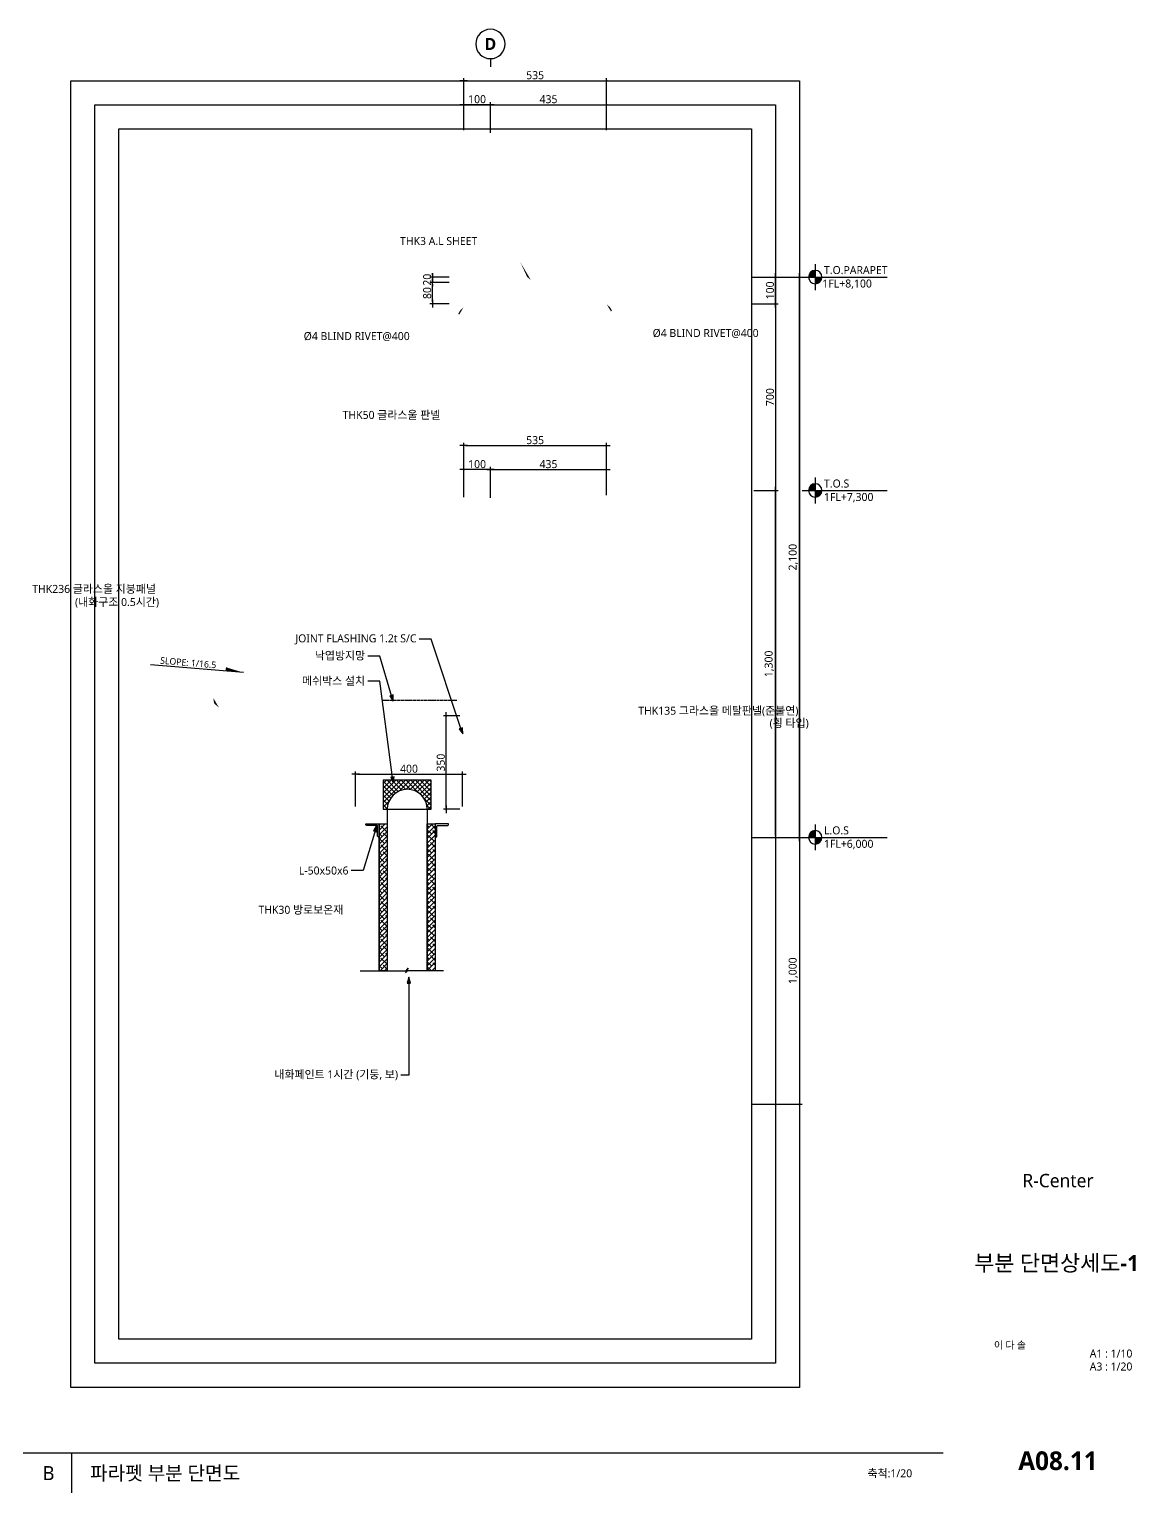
# Model space of a CAD drawing. Extents: x 465 to 33297, y 210 to 5730.
# Drawn here: x 3911 to 8056, y 210 to 5695 of the extents above; entities that cross this region are included whole.
import ezdxf
from ezdxf import colors
from ezdxf.entities.mleader import LeaderData, LeaderLine
from ezdxf.enums import TextEntityAlignment as Align
from ezdxf.math import Vec2, Vec3

# ---------------------------------------------------------------- set-up
doc = ezdxf.new("R2010")
doc.units = 0
doc.header["$LTSCALE"] = 20
doc.header["$MEASUREMENT"] = 0
doc.header["$PDMODE"] = 3
doc.header["$PDSIZE"] = -1
doc.linetypes.add('HID', pattern=[2.3, 1.5, -0.8])
doc.layers.get('0').update_dxf_attribs({"linetype": 'CONTINUOUS'})
doc.layers.get('Defpoints').update_dxf_attribs({"color": 137, "linetype": 'CONTINUOUS'})
for name, color, linetype in [('01DIM', 7, 'CONTINUOUS'), ('01FIN', 9, 'CONTINUOUS'), ('01TEX', 3, 'CONTINUOUS'), ('01단열재', 55, 'CONTINUOUS'), ('2', 2, 'CONTINUOUS'), ('3', 3, 'CONTINUOUS'), ('DIM', 7, 'CONTINUOUS'), ('DIM-INT', 7, 'CONTINUOUS'), ('SYM-BUB', 3, 'CONTINUOUS'), ('SYM-LEAD', 6, 'CONTINUOUS'), ('SYM-LEVEL', 7, 'CONTINUOUS'), ('TAG', 6, 'CONTINUOUS'), ('TEXT', 3, 'CONTINUOUS'), ('XR-SHEET$0$TITLE', 7, 'CONTINUOUS'), ('XR-SHEET$1$SHT', 5, 'CONTINUOUS'), ('XR-SHEET$1$TEXT', 3, 'CONTINUOUS')]:
    doc.layers.add(name, color=color, linetype=linetype)
doc.styles.add('GAUN', font='malgun.ttf')
doc.styles.add('XR-sec$0$스타일1', font='malgun.ttf')
doc.styles.add('XR-SHEET$0$굴림체(옥산)', font='GulimChe.ttf')
doc.styles.add('맑은고딕', font='malgun.ttf')
doc.styles.add('맑은고딕B', font='malgunbd.ttf')
doc.styles.add('스타일1', font='malgun.ttf')
doc.styles.add('스타일2', font='malgunbd.ttf')
doc.dimstyles.new('GAUN-10', dxfattribs={"dimscale": 10, "dimtxt": 3, "dimasz": 0.7, "dimexe": 1, "dimexo": 1, "dimgap": 0.5, "dimtad": 1, "dimdec": 0, "dimzin": 1, "dimdsep": 46, "dimlunit": 6, "dimtxsty": '맑은고딕', "dimblk": 'CJDOT', "dimcen": 0.09, "dimdle": 1, "dimclrd": 256, "dimclre": 256, "dimclrt": 3, "dimadec": 0, "dimazin": 0, "dimtfac": 1, "dimtdec": 0, "dimtix": 1, "dimtmove": 2, "dimatfit": 3, "dimldrblk": 'CJDOT', "dimfxl": 1, "dimtolj": 1, "dimtzin": 1, "dimarcsym": 0})
pattern_1 = [(45, (-33640, -7e-14), (-8.8388348, 8.8388348), []), (135, (-33640, -7e-14), (-26.5165043, 8.8388348), [31.25, -18.75])]

# ---------------------------------------------------------------- blocks, each defined once
blk = doc.blocks.new('CJDOT')
blk.add_line((-2, 0), (2, 0))
at = {"const_width": 0.5}
blk.add_lwpolyline([(-0.25, 0, 1), (0.25, 0, 1)], format="xyb", close=True, dxfattribs=at)
blk = doc.blocks.new('*D20')
at = {"layer": 'Defpoints', "color": 0, "transparency": 16777216}
for p in [(5538.9, 5412.2), (5538.9, 5307.4), (5638.9, 5297.1)]:
    blk.add_point(p, dxfattribs=at)
at = {"layer": 'DIM', "lineweight": -2, "transparency": 16777216}
for p, q in [((5538.9, 5317.4), (5538.9, 5422.2)), ((5631.9, 5412.2), (5545.9, 5412.2)), ((5638.9, 5307.1), (5638.9, 5422.2))]:
    blk.add_line(p, q, dxfattribs=at)
at = {"layer": 'DIM', "lineweight": -2, "transparency": 16777216, "xscale": 7, "yscale": 7, "zscale": 7, "rotation": 180}
blk.add_blockref('CJDOT', (5538.9, 5412.2), dxfattribs=at)
at = {"layer": 'DIM', "lineweight": -2, "transparency": 16777216, "xscale": 7, "yscale": 7, "zscale": 7}
blk.add_blockref('CJDOT', (5638.9, 5412.2), dxfattribs=at)
at = {"layer": 'DIM', "color": 3, "transparency": 16777216, "insert": (5588.9, 5432.8), "char_height": 30, "attachment_point": 5, "style": '맑은고딕'}
blk.add_mtext('\\A1;100', dxfattribs=at)
blk = doc.blocks.new('NEW_BUB')
at = {"layer": 'SYM-BUB', "color": 6}
blk.add_line((0, 3), (0, 0), dxfattribs=at)
blk.add_circle((0, 8.5), 5.5, dxfattribs=at)
at = {"layer": 'SYM-BUB', "color": 3, "style": '스타일2'}
blk.add_attdef('X', text='', height=4.5, dxfattribs=at).set_placement((0, 8.5), align=Align.MIDDLE)
blk = doc.blocks.new('*D21')
at = {"layer": 'Defpoints', "color": 0, "transparency": 16777216}
for p in [(6073.9, 5502.2), (5538.9, 5312.2), (6073.9, 5312.2)]:
    blk.add_point(p, dxfattribs=at)
at = {"layer": 'DIM', "lineweight": -2, "transparency": 16777216}
for p, q in [((5538.9, 5322.2), (5538.9, 5512.2)), ((5545.9, 5502.2), (6066.9, 5502.2)), ((6073.9, 5322.2), (6073.9, 5512.2))]:
    blk.add_line(p, q, dxfattribs=at)
at = {"layer": 'DIM', "lineweight": -2, "transparency": 16777216, "xscale": 7, "yscale": 7, "zscale": 7, "rotation": 180}
blk.add_blockref('CJDOT', (5538.9, 5502.2), dxfattribs=at)
at = {"layer": 'DIM', "lineweight": -2, "transparency": 16777216, "xscale": 7, "yscale": 7, "zscale": 7}
blk.add_blockref('CJDOT', (6073.9, 5502.2), dxfattribs=at)
at = {"layer": 'DIM', "color": 3, "transparency": 16777216, "insert": (5806.4, 5522.7), "char_height": 30, "attachment_point": 5, "style": '맑은고딕'}
blk.add_mtext('\\A1;535', dxfattribs=at)
blk = doc.blocks.new('*D22')
at = {"layer": 'Defpoints', "color": 0, "transparency": 16777216}
for p in [(6073.9, 5412.2), (5638.9, 5297.1), (6073.9, 5307.4)]:
    blk.add_point(p, dxfattribs=at)
at = {"layer": 'DIM', "lineweight": -2, "transparency": 16777216}
for p, q in [((5638.9, 5307.1), (5638.9, 5422.2)), ((5645.9, 5412.2), (6066.9, 5412.2)), ((6073.9, 5317.4), (6073.9, 5422.2))]:
    blk.add_line(p, q, dxfattribs=at)
at = {"layer": 'DIM', "lineweight": -2, "transparency": 16777216, "xscale": 7, "yscale": 7, "zscale": 7, "rotation": 180}
blk.add_blockref('CJDOT', (5638.9, 5412.2), dxfattribs=at)
at = {"layer": 'DIM', "lineweight": -2, "transparency": 16777216, "xscale": 7, "yscale": 7, "zscale": 7}
blk.add_blockref('CJDOT', (6073.9, 5412.2), dxfattribs=at)
at = {"layer": 'DIM', "color": 3, "transparency": 16777216, "insert": (5856.4, 5432.7), "char_height": 30, "attachment_point": 5, "style": '맑은고딕'}
blk.add_mtext('\\A1;435', dxfattribs=at)
blk = doc.blocks.new('XR-sec$0$LEVEL1')
at = {"layer": 'SYM-LEVEL'}
h = blk.add_hatch(color=6, dxfattribs=at)
edge = h.paths.add_edge_path()
edge.add_ellipse((4.87, 0), major_axis=(1.77, 1.77), ratio=1, start_angle=405, end_angle=495)
edge.add_line((2.37, 0), (4.87, 0))
edge.add_line((4.87, 0), (4.87, 2.5))
edge = h.paths.add_edge_path()
edge.add_ellipse((4.87, 0), major_axis=(1.77, 1.77), ratio=1, start_angle=225, end_angle=315)
edge.add_line((7.37, 0), (4.87, 0))
edge.add_line((4.87, 0), (4.87, -2.5))
at = {"layer": 'SYM-LEVEL', "color": 6}
for p, q in [((0, 0), (9.74, 0)), ((4.87, 4.87), (4.87, -4.87)), ((9.07, 0), (31.8, 0))]:
    blk.add_line(p, q, dxfattribs=at)
blk.add_ellipse((4.87, 0), major_axis=(1.77, 1.77), ratio=1, start_param=5.497787, end_param=11.780972, dxfattribs=at)
at = {"layer": 'SYM-LEVEL', "color": 3, "style": 'XR-sec$0$스타일1'}
for tag, p in [('1층-바닥마감', (8.16, 1.11)), ('EL-+100', (8.16, -3.93))]:
    blk.add_attdef(tag, p, '', height=3, dxfattribs=at)
blk = doc.blocks.new('*D23')
at = {"layer": 'Defpoints', "color": 0, "transparency": 16777216}
for p in [(6606.8, 4766.4, 0), (6706.8, 4766.4), (6606.8, 4666.4, 0)]:
    blk.add_point(p, dxfattribs=at)
at = {"layer": 'DIM', "lineweight": -2, "transparency": 16777216}
for p, q in [((6616.8, 4766.4), (6716.8, 4766.4)), ((6706.8, 4673.4), (6706.8, 4759.4)), ((6616.8, 4666.4), (6716.8, 4666.4))]:
    blk.add_line(p, q, dxfattribs=at)
at = {"layer": 'DIM', "lineweight": -2, "transparency": 16777216, "xscale": 7, "yscale": 7, "zscale": 7}
for p, rotation in [((6706.8, 4766.4), 90), ((6706.8, 4666.4), 270)]:
    blk.add_blockref('CJDOT', p, dxfattribs=dict(at, rotation=rotation))
at = {"layer": 'DIM', "color": 3, "transparency": 16777216, "insert": (6686.2, 4716.4), "char_height": 30, "attachment_point": 5, "rotation": 90, "style": '맑은고딕'}
blk.add_mtext('\\A1;100', dxfattribs=at)
blk = doc.blocks.new('*D24')
at = {"layer": 'Defpoints', "color": 0, "transparency": 16777216}
for p in [(6636.1, 4766.4), (6796.8, 4766.4), (6606.8, 2666.4)]:
    blk.add_point(p, dxfattribs=at)
at = {"layer": 'DIM', "lineweight": -2, "transparency": 16777216}
for p, q in [((6646.1, 4766.4), (6806.8, 4766.4)), ((6796.8, 2673.4), (6796.8, 4759.4)), ((6616.8, 2666.4), (6806.8, 2666.4))]:
    blk.add_line(p, q, dxfattribs=at)
at = {"layer": 'DIM', "lineweight": -2, "transparency": 16777216, "xscale": 7, "yscale": 7, "zscale": 7}
for p, rotation in [((6796.8, 4766.4), 90), ((6796.8, 2666.4), 270)]:
    blk.add_blockref('CJDOT', p, dxfattribs=dict(at, rotation=rotation))
at = {"layer": 'DIM', "color": 3, "transparency": 16777216, "insert": (6773.7, 3716.4), "char_height": 30, "attachment_point": 5, "rotation": 90, "style": '맑은고딕'}
blk.add_mtext('\\A1;2,100', dxfattribs=at)
blk = doc.blocks.new('*D25')
at = {"layer": 'Defpoints', "color": 0, "transparency": 16777216}
for p in [(6616.8, 4666.4), (6615.7, 3966.4, 0), (6706.8, 3966.4)]:
    blk.add_point(p, dxfattribs=at)
at = {"layer": 'DIM', "lineweight": -2, "transparency": 16777216}
for p, q in [((6626.8, 4666.4), (6716.8, 4666.4)), ((6706.8, 4659.4), (6706.8, 3973.4)), ((6625.7, 3966.4), (6716.8, 3966.4))]:
    blk.add_line(p, q, dxfattribs=at)
at = {"layer": 'DIM', "lineweight": -2, "transparency": 16777216, "xscale": 7, "yscale": 7, "zscale": 7}
for p, rotation in [((6706.8, 4666.4), 90), ((6706.8, 3966.4), 270)]:
    blk.add_blockref('CJDOT', p, dxfattribs=dict(at, rotation=rotation))
at = {"layer": 'DIM', "color": 3, "transparency": 16777216, "insert": (6686.3, 4316.4), "char_height": 30, "attachment_point": 5, "rotation": 90, "style": '맑은고딕'}
blk.add_mtext('\\A1;700', dxfattribs=at)
blk = doc.blocks.new('*D26')
at = {"layer": 'Defpoints', "color": 0, "transparency": 16777216}
for p in [(6615.7, 3966.4, 0), (6706.8, 3966.4), (6617.7, 2666.4, 0)]:
    blk.add_point(p, dxfattribs=at)
at = {"layer": 'DIM', "lineweight": -2, "transparency": 16777216}
for p, q in [((6625.7, 3966.4), (6716.8, 3966.4)), ((6706.8, 2673.4), (6706.8, 3959.4)), ((6627.7, 2666.4), (6716.8, 2666.4))]:
    blk.add_line(p, q, dxfattribs=at)
at = {"layer": 'DIM', "lineweight": -2, "transparency": 16777216, "xscale": 7, "yscale": 7, "zscale": 7}
for p, rotation in [((6706.8, 3966.4), 90), ((6706.8, 2666.4), 270)]:
    blk.add_blockref('CJDOT', p, dxfattribs=dict(at, rotation=rotation))
at = {"layer": 'DIM', "color": 3, "transparency": 16777216, "insert": (6683.7, 3316.4), "char_height": 30, "attachment_point": 5, "rotation": 90, "style": '맑은고딕'}
blk.add_mtext('\\A1;1,300', dxfattribs=at)
blk = doc.blocks.new('*D27')
at = {"layer": 'Defpoints', "color": 0, "transparency": 16777216}
for p in [(6615.6, 2666.4), (6606.8, 1666.5), (6796.8, 1666.5)]:
    blk.add_point(p, dxfattribs=at)
at = {"layer": 'DIM', "lineweight": -2, "transparency": 16777216}
for p, q in [((6625.6, 2666.4), (6806.8, 2666.4)), ((6796.8, 2659.4), (6796.8, 1673.5)), ((6616.8, 1666.5), (6806.8, 1666.5))]:
    blk.add_line(p, q, dxfattribs=at)
at = {"layer": 'DIM', "lineweight": -2, "transparency": 16777216, "xscale": 7, "yscale": 7, "zscale": 7}
for p, rotation in [((6796.8, 2666.4), 90), ((6796.8, 1666.5), 270)]:
    blk.add_blockref('CJDOT', p, dxfattribs=dict(at, rotation=rotation))
at = {"layer": 'DIM', "color": 3, "transparency": 16777216, "insert": (6773.7, 2166.5), "char_height": 30, "attachment_point": 5, "rotation": 90, "style": '맑은고딕'}
blk.add_mtext('\\A1;1,000', dxfattribs=at)
blk = doc.blocks.new('*D30')
at = {"layer": '01DIM', "lineweight": -2, "transparency": 16777216}
for p, q in [((5638.9, 3939.3), (5638.9, 4054.5)), ((5645.9, 4044.5), (6066.9, 4044.5)), ((6073.9, 3948.9), (6073.9, 4054.5))]:
    blk.add_line(p, q, dxfattribs=at)
at = {"layer": 'Defpoints', "color": 0, "transparency": 16777216}
for p in [(6073.9, 4044.5), (5638.9, 3929.3), (6073.9, 3938.9)]:
    blk.add_point(p, dxfattribs=at)
at = {"layer": '01DIM', "lineweight": -2, "transparency": 16777216, "xscale": 7, "yscale": 7, "zscale": 7, "rotation": 180}
blk.add_blockref('CJDOT', (5638.9, 4044.5), dxfattribs=at)
at = {"layer": '01DIM', "lineweight": -2, "transparency": 16777216, "xscale": 7, "yscale": 7, "zscale": 7}
blk.add_blockref('CJDOT', (6073.9, 4044.5), dxfattribs=at)
at = {"layer": '01DIM', "color": 3, "transparency": 16777216, "insert": (5856.4, 4065), "char_height": 30, "attachment_point": 5, "style": '맑은고딕'}
blk.add_mtext('\\A1;435', dxfattribs=at)
blk = doc.blocks.new('*D31')
at = {"layer": '01DIM', "lineweight": -2, "transparency": 16777216}
for p, q in [((5538.9, 3941.5), (5538.9, 4054.5)), ((5631.9, 4044.5), (5545.9, 4044.5)), ((5638.9, 3939.3), (5638.9, 4054.5))]:
    blk.add_line(p, q, dxfattribs=at)
at = {"layer": 'Defpoints', "color": 0, "transparency": 16777216}
for p in [(5538.9, 4044.5), (5538.9, 3931.5), (5638.9, 3929.3)]:
    blk.add_point(p, dxfattribs=at)
at = {"layer": '01DIM', "lineweight": -2, "transparency": 16777216, "xscale": 7, "yscale": 7, "zscale": 7, "rotation": 180}
blk.add_blockref('CJDOT', (5538.9, 4044.5), dxfattribs=at)
at = {"layer": '01DIM', "lineweight": -2, "transparency": 16777216, "xscale": 7, "yscale": 7, "zscale": 7}
blk.add_blockref('CJDOT', (5638.9, 4044.5), dxfattribs=at)
at = {"layer": '01DIM', "color": 3, "transparency": 16777216, "insert": (5588.9, 4065), "char_height": 30, "attachment_point": 5, "style": '맑은고딕'}
blk.add_mtext('\\A1;100', dxfattribs=at)
blk = doc.blocks.new('*D32')
at = {"layer": 'Defpoints', "color": 0, "transparency": 16777216}
for p in [(6073.9, 4134.5), (5538.9, 3944.5), (6073.9, 3944.5)]:
    blk.add_point(p, dxfattribs=at)
at = {"layer": 'DIM', "lineweight": -2, "transparency": 16777216}
for p, q in [((5538.9, 3954.5), (5538.9, 4144.5)), ((5545.9, 4134.5), (6066.9, 4134.5)), ((6073.9, 3954.5), (6073.9, 4144.5))]:
    blk.add_line(p, q, dxfattribs=at)
at = {"layer": 'DIM', "lineweight": -2, "transparency": 16777216, "xscale": 7, "yscale": 7, "zscale": 7, "rotation": 180}
blk.add_blockref('CJDOT', (5538.9, 4134.5), dxfattribs=at)
at = {"layer": 'DIM', "lineweight": -2, "transparency": 16777216, "xscale": 7, "yscale": 7, "zscale": 7}
blk.add_blockref('CJDOT', (6073.9, 4134.5), dxfattribs=at)
at = {"layer": 'DIM', "color": 3, "transparency": 16777216, "insert": (5806.4, 4155), "char_height": 30, "attachment_point": 5, "style": '맑은고딕'}
blk.add_mtext('\\A1;535', dxfattribs=at)
blk = doc.blocks.new('*D33')
at = {"layer": 'Defpoints', "color": 0, "transparency": 16777216}
for p in [(5422.5, 4746.4), (5493.9, 4746.4), (5493.9, 4666.4)]:
    blk.add_point(p, dxfattribs=at)
at = {"layer": 'DIM-INT', "lineweight": -2, "transparency": 16777216}
for p, q in [((5483.9, 4746.4), (5412.5, 4746.4)), ((5422.5, 4673.4), (5422.5, 4739.4)), ((5483.9, 4666.4), (5412.5, 4666.4))]:
    blk.add_line(p, q, dxfattribs=at)
at = {"layer": 'DIM-INT', "lineweight": -2, "transparency": 16777216, "xscale": 7, "yscale": 7, "zscale": 7}
for p, rotation in [((5422.5, 4746.4), 90), ((5422.5, 4666.4), 270)]:
    blk.add_blockref('CJDOT', p, dxfattribs=dict(at, rotation=rotation))
at = {"layer": 'DIM-INT', "color": 3, "transparency": 16777216, "insert": (5402, 4706.4), "char_height": 30, "attachment_point": 5, "rotation": 90, "style": '맑은고딕'}
blk.add_mtext('\\A1;80', dxfattribs=at)
blk = doc.blocks.new('*D34')
at = {"layer": 'Defpoints', "color": 0, "transparency": 16777216}
for p in [(5422.5, 4746.4), (5493.9, 4766.4), (5493.9, 4746.4)]:
    blk.add_point(p, dxfattribs=at)
at = {"layer": 'DIM-INT', "lineweight": -2, "transparency": 16777216}
for p, q in [((5422.5, 4773.4), (5422.5, 4780.4)), ((5483.9, 4766.4), (5412.5, 4766.4)), ((5483.9, 4746.4), (5412.5, 4746.4)), ((5422.5, 4766.4), (5422.5, 4746.4)), ((5422.5, 4739.4), (5422.5, 4732.4))]:
    blk.add_line(p, q, dxfattribs=at)
at = {"layer": 'DIM-INT', "lineweight": -2, "transparency": 16777216, "xscale": 7, "yscale": 7, "zscale": 7}
for p, rotation in [((5422.5, 4766.4), 270), ((5422.5, 4746.4), 90)]:
    blk.add_blockref('CJDOT', p, dxfattribs=dict(at, rotation=rotation))
at = {"layer": 'DIM-INT', "color": 3, "transparency": 16777216, "insert": (5402, 4756.4), "char_height": 30, "attachment_point": 5, "rotation": 90, "style": '맑은고딕'}
blk.add_mtext('\\A1;20', dxfattribs=at)
blk = doc.blocks.new('CJA-AH')
at = {"layer": 'TAG'}
h = blk.add_hatch(color=256, dxfattribs=at)
h.dxf.hatch_style = 1
h.paths.add_polyline_path([(-0.75, -0.2), (0, 0), (-0.75, 0.2)])
blk.add_lwpolyline([(-0.75, -0.2), (0, 0), (-0.75, 0.2)], close=True, dxfattribs=at)
blk.add_lwpolyline([(0, 0), (-1, 0)], dxfattribs=at)
blk = doc.blocks.new('ele-tar-sl')
at = {"layer": 'TAG'}
for p, q in [((0, 0), (35, 0)), ((6.57, 1.37), (6.68, 0))]:
    blk.add_line(p, q, dxfattribs=at)
blk.add_solid([(0, 0), (6.57, 1.37), (6.68, 0)], dxfattribs=at)
blk = doc.blocks.new('*D64')
at = {"layer": 'Defpoints', "color": 0, "transparency": 16777216}
for p in [(5533.9, 2902.9), (5133.9, 2771.4), (5533.9, 2771.4)]:
    blk.add_point(p, dxfattribs=at)
at = {"layer": 'DIM-INT', "lineweight": -2, "transparency": 16777216}
for p, q in [((5133.9, 2781.4), (5133.9, 2912.9)), ((5533.9, 2781.4), (5533.9, 2912.9)), ((5140.9, 2902.9), (5526.9, 2902.9))]:
    blk.add_line(p, q, dxfattribs=at)
at = {"layer": 'DIM-INT', "lineweight": -2, "transparency": 16777216, "xscale": 7, "yscale": 7, "zscale": 7, "rotation": 180}
blk.add_blockref('CJDOT', (5133.9, 2902.9), dxfattribs=at)
at = {"layer": 'DIM-INT', "lineweight": -2, "transparency": 16777216, "xscale": 7, "yscale": 7, "zscale": 7}
blk.add_blockref('CJDOT', (5533.9, 2902.9), dxfattribs=at)
at = {"layer": 'DIM-INT', "color": 3, "transparency": 16777216, "insert": (5333.9, 2923.4), "char_height": 30, "attachment_point": 5, "style": '맑은고딕'}
blk.add_mtext('\\A1;400', dxfattribs=at)
blk = doc.blocks.new('*D65')
at = {"layer": 'Defpoints', "color": 0, "transparency": 16777216}
for p in [(5473.5, 3121.4), (5533.9, 3121.4), (5533.9, 2771.4)]:
    blk.add_point(p, dxfattribs=at)
at = {"layer": 'DIM-INT', "lineweight": -2, "transparency": 16777216}
for p, q in [((5523.9, 3121.4), (5463.5, 3121.4)), ((5473.5, 2778.4), (5473.5, 3114.4)), ((5523.9, 2771.4), (5463.5, 2771.4))]:
    blk.add_line(p, q, dxfattribs=at)
at = {"layer": 'DIM-INT', "lineweight": -2, "transparency": 16777216, "xscale": 7, "yscale": 7, "zscale": 7}
for p, rotation in [((5473.5, 3121.4), 90), ((5473.5, 2771.4), 270)]:
    blk.add_blockref('CJDOT', p, dxfattribs=dict(at, rotation=rotation))
at = {"layer": 'DIM-INT', "color": 3, "transparency": 16777216, "insert": (5453, 2946.4), "char_height": 30, "attachment_point": 5, "rotation": 90, "style": '맑은고딕'}
blk.add_mtext('\\A1;350', dxfattribs=at)
blk = doc.blocks.new('XR-SHEET$0$TITLE')
at = {"layer": 'XR-SHEET$0$TITLE', "true_color": 0x000000, "style": 'XR-SHEET$0$굴림체(옥산)'}
for tag, height, p in [('동명칭', 6, (776.77, -457.26)), ('SCALE-A1', 3, (797.5, -522)), ('SCALE-A3', 3, (797.5, -527)), ('DATA', 3, (797.5, -540))]:
    blk.add_attdef(tag, text='', height=height, dxfattribs=at).set_placement(p, align=Align.MIDDLE)
for tag, height, p in [('TITLE1', 6, (776.5, -479.4)), ('TITLE4', 6, (776.5, -484.39)), ('TITLE2', 6, (776.5, -489)), ('TITLE5', 6, (776.5, -493.99)), ('TITLE3', 6, (776.5, -498.7)), ('NAME-1', 3, (760.16, -517.5)), ('NAME-2', 3, (760.16, -526.5)), ('A0.00', 7, (776.5, -561))]:
    blk.add_attdef(tag, text='', height=height, dxfattribs=at).set_placement(p, align=Align.MIDDLE_CENTER)

msp = doc.modelspace()

# ---------------------------------------------------------------- hatches: boundary and pattern name
at = {"layer": 'DIM-INT'}
h = msp.add_hatch(dxfattribs=at)
h.set_pattern_fill('ANSI37', color=253, scale=100)
h.set_pattern_definition([(45, (-33640, -7e-14), (-8.8388348, 8.8388348), []), (135, (-33640, -7e-14), (-8.8388348, -8.8388348), [])])
h.paths.add_polyline_path([(5417.4, 2880.4), (5275.9, 2880.4), (5274.7, 2870.5), (5270.6, 2880.4), (5237.4, 2880.4), (5237.4, 2771.4), (5252.4, 2771.4, -1), (5402.4, 2771.4), (5417.4, 2771.4)])
h = msp.add_hatch(dxfattribs=at)
h.set_pattern_fill('ANSI38', color=253, scale=100)
h.set_pattern_definition(pattern_1)
h.paths.add_polyline_path([(5222.4, 2716.4), (5252.4, 2716.4), (5252.4, 2166.6), (5222.4, 2166.6)])
h = msp.add_hatch(dxfattribs=at)
h.set_pattern_fill('ANSI38', color=253, scale=100)
h.set_pattern_definition(pattern_1)
h.paths.add_polyline_path([(5432.4, 2166.6), (5402.4, 2166.6), (5402.4, 2716.4), (5432.4, 2716.4)])

# ---------------------------------------------------------------- linework, layer by layer
at = {"layer": '01FIN'}
msp.add_lwpolyline([(5237.4, 2771.4), (5417.4, 2771.4), (5417.4, 2880.4), (5237.4, 2880.4)], close=True, dxfattribs=at)
at = {"layer": '01단열재'}
for points in [[(5222.4, 2716.4), (5222.4, 2166.6)], [(5432.4, 2716.4), (5432.4, 2166.6)]]:
    msp.add_lwpolyline(points, dxfattribs=at)
at = {"layer": '2'}
for points in [[(5222.4, 2716.4), (5222.4, 2666.4), (5221.4, 2666.4, -0.414214), (5216.4, 2671.4), (5216.4, 2707.4, 0.414214), (5213.4, 2710.4), (5177.4, 2710.4, -0.414214), (5172.4, 2715.4), (5172.4, 2716.4)], [(5432.4, 2716.4), (5432.4, 2666.4), (5433.4, 2666.4, 0.414214), (5438.4, 2671.4), (5438.4, 2707.4, -0.414214), (5441.4, 2710.4), (5477.4, 2710.4, 0.414214), (5482.4, 2715.4), (5482.4, 2716.4)]]:
    msp.add_lwpolyline(points, format="xyb", close=True, dxfattribs=at)
at = {"layer": '3'}
for p, q in [((465, 360), (7335, 360)), ((4070, 360), (4070, 210))]:
    msp.add_line(p, q, dxfattribs=at)
at = {"layer": 'Defpoints', "linetype": 'Continuous', "ltscale": 2}
for points in [[(4066.6, 5502.2), (6796.8, 5502.2), (6796.8, 605), (4066.6, 605)], [(4156.6, 5412.2), (6706.8, 5412.2), (6706.8, 695), (4156.6, 695)], [(4246.6, 5322.2), (6616.8, 5322.2), (6616.8, 785), (4246.6, 785)]]:
    msp.add_lwpolyline(points, close=True, dxfattribs=at)
at = {"layer": 'DIM-INT', "linetype": 'HID', "ltscale": 0.1}
msp.add_line((5233.9, 3180.3), (5513.7, 3180.3), dxfattribs=at)
at = {"layer": 'DIM-INT', "color": 8}
for p, q in [((5252.4, 2771.4), (5252.4, 2166.6)), ((5402.4, 2771.4), (5402.4, 2167))]:
    msp.add_line(p, q, dxfattribs=at)
for points in [[(5222.4, 2716.4), (5252.4, 2716.4), (5252.4, 2166.6), (5222.4, 2166.6)], [(5432.4, 2166.6), (5402.4, 2166.6), (5402.4, 2716.4), (5432.4, 2716.4)]]:
    msp.add_lwpolyline(points, close=True, dxfattribs=at)
msp.add_lwpolyline([(5151.3, 2166.6), (5323.3, 2166.6), (5330.3, 2175.5), (5321.2, 2159.1), (5328.9, 2167), (5463.4, 2167)], dxfattribs=at)
at = {"layer": 'DIM-INT'}
msp.add_arc((5327.4, 2771.4), 75, 0, 180, dxfattribs=at)
at = {"layer": 'SYM-LEAD'}
for points in [[(5790.5, 4754.9, 0, 10, 0), (5771.2, 4777.9, 0, 0, 0), (5713.9, 4902.3, 0, 0, 0), (5616.5, 4902.3, 0, 0, 0)], [(6075.1, 4663.4, 0, 10, 0), (6094.4, 4640.4, 0, 0, 0), (6148, 4551.3, 0, 0, 0), (6245.4, 4551.3, 0, 0, 0)], [(5537.6, 4651.9, 0, 10, 0), (5518.4, 4628.9, 0, 0, 0), (5464.7, 4539.8, 0, 0, 0), (5367.3, 4539.8, 0, 0, 0)], [(5568.9, 4247.7, 0, 10, 0), (5538.9, 4247.7, 0, 0, 0), (5464.5, 4247.7, 0, 0, 0)], [(4622, 3152.7, 0, 10, 0), (4602.7, 3175.7, 0, 0, 0), (4542.8, 3592.5, 0, 0, 0), (4445.4, 3592.5, 0, 0, 0)], [(6073.9, 3139.3, 0, 10, 0), (6103.9, 3139.3, 0, 0, 0), (6180.5, 3139.3, 0, 0, 0)], [(5230.5, 2393.1, 0, 10, 0), (5200.5, 2393.1, 0, 0, 0), (5123.8, 2393.1, 0, 0, 0)], [(5530.9, 1774.4, 0, 10, 0), (5500.9, 1774.4, 0, 0, 0), (5332.9, 1774.4, 0, 0, 0)]]:
    msp.add_lwpolyline(points, format="xyseb", dxfattribs=at)

# ---------------------------------------------------------------- block references
at = {"layer": 'SYM-BUB'}
ref = msp.add_blockref('NEW_BUB', (5638.9, 5554.8), dxfattribs=dict(at, xscale=-10.01105377437292, yscale=10.01105377437292, zscale=10.01105377437292))
ref.add_attrib('X', 'D', dxfattribs={"color": 3, "height": 45, "style": '스타일2'}).set_placement((5638.9, 5639.9), align=Align.MIDDLE)
at = {"layer": 'SYM-LEVEL'}
ref = msp.add_blockref('XR-sec$0$LEVEL1', (6806.8, 4766.4), dxfattribs=dict(at, xscale=10, yscale=10, zscale=10))
ref.add_attrib('EL-+100', '1FL+8,100', (6882.6, 4727.1), dxfattribs={"color": 3, "height": 30, "style": 'XR-sec$0$스타일1'})
ref.add_attrib('1층-바닥마감', 'T.O.PARAPET', (6888.4, 4777.5), dxfattribs={"color": 3, "height": 30, "style": 'XR-sec$0$스타일1'})
at = {"layer": 'SYM-LEVEL', "xscale": 10, "yscale": 10, "zscale": 10}
for p, values in [((6806.8, 3966.4), {'EL-+100': '1FL+7,300', '1층-바닥마감': 'T.O.S'}), ((6806.8, 2666.4), {'EL-+100': '1FL+6,000', '1층-바닥마감': 'L.O.S'})]:
    msp.add_blockref('XR-sec$0$LEVEL1', p, dxfattribs=at).add_auto_attribs(values)
at = {"layer": 'TAG'}
ref = msp.add_blockref('ele-tar-sl', (4714.2, 3283.9), dxfattribs=dict(at, xscale=-9.999999999999996, yscale=9.999999999999998, zscale=10, rotation=355.2143045076259))
ref.add_attrib('1', 'SLOPE: 1/16.5', dxfattribs={"color": 3, "height": 25, "rotation": 355.2143, "style": '맑은고딕'}).set_placement((4506.9, 3321), align=Align.MIDDLE_CENTER)
at = {"layer": 'TEXT'}
ref = msp.add_blockref('XR-SHEET$0$TITLE', (0, 0), dxfattribs=dict(at, xscale=10, yscale=10, zscale=10))
ref.add_attrib('TITLE2', '부분 단면상세도-1', dxfattribs={"layer": 'XR-SHEET$1$SHT', "color": 4, "true_color": 0x000004, "height": 60, "style": '맑은고딕B'}).set_placement((7760, 1070.9), align=Align.MIDDLE_CENTER)
ref.add_attrib('NAME-1', '이 다 솔', dxfattribs={"layer": 'XR-SHEET$1$TEXT', "color": 3, "true_color": 0x000003, "height": 27, "style": 'GAUN'}).set_placement((7525, 763.3, 137.7), align=Align.MIDDLE_LEFT)
ref.add_attrib('SCALE-A1', 'A1 : 1/10', dxfattribs={"layer": 'XR-SHEET$1$SHT', "color": 3, "true_color": 0x000003, "height": 30, "style": 'GAUN'}).set_placement((7963.9, 731.7), align=Align.MIDDLE_CENTER)
ref.add_attrib('SCALE-A3', 'A3 : 1/20', dxfattribs={"layer": 'XR-SHEET$1$SHT', "color": 3, "true_color": 0x000003, "height": 30, "style": 'GAUN'}).set_placement((7963.9, 683.1), align=Align.MIDDLE_CENTER)
ref.add_attrib('A0.00', 'A08.11', dxfattribs={"layer": 'XR-SHEET$1$SHT', "color": 4, "true_color": 0x000004, "height": 70, "style": '맑은고딕B'}).set_placement((7765, 330), align=Align.MIDDLE_CENTER)

# ---------------------------------------------------------------- texts
at = {"layer": '01TEX', "style": 'GAUN'}
for s, p in [('B', (3961.4, 257.3)), ('파라펫 부분 단면도', (4139.1, 257.3))]:
    msp.add_text(s, height=52.5, dxfattribs=at).set_placement(p)
msp.add_text('축척:1/20', height=30, dxfattribs=at).set_placement((7051.5, 258.8), align=Align.BOTTOM_LEFT)
at = {"layer": 'TEXT', "color": 3, "style": '스타일1'}
for s, p in [('THK3 A.L SHEET', (5300.4, 4886.4)), ('%%C4 BLIND RIVET@400', (4939.4, 4530.1)), ('%%C4 BLIND RIVET@400', (6246.5, 4541.6)), ('THK50 글라스울 판넬', (5085.3, 4234.6)), ('THK236 글라스울 지붕패널', (3922.5, 3582.5)), ('(내화구조 0.5시간)', (4082.8, 3533.4)), ('THK135 그라스울 메탈판넬(준불연)', (6192.8, 3126.1)), ('(횡 타입)', (6684.7, 3079.7)), ('THK30 방로보온재', (4769.8, 2379.9))]:
    msp.add_text(s, height=30, dxfattribs=at).set_placement(p)
at = {"layer": 'TEXT', "style": '스타일1'}
msp.add_text('R-Center', height=50, dxfattribs=at).set_placement((7765, 1380), align=Align.MIDDLE_CENTER)

# ---------------------------------------------------------------- dimensions: what is measured, and where the dimension line sits
at = {"layer": '01DIM'}
for base, p2, angle, picture, middle in [((5538.9, 4044.5), (5538.9, 3931.5), 180, '*D31', (5588.9, 4065)), ((6073.9, 4044.5), (6073.9, 3938.9), 0, '*D30', (5856.4, 4065))]:
    dim = msp.add_linear_dim(base=base, p1=(5638.9, 3929.3), p2=p2, angle=angle, dimstyle='GAUN-10', dxfattribs=at)
    dim.commit()
    dim.dimension.update_dxf_attribs({"geometry": picture, "text_midpoint": middle})
at = {"layer": 'DIM'}
for base, p1, p2, angle, picture, middle in [((6073.9, 5502.2), (5538.9, 5312.2), (6073.9, 5312.2), 0, '*D21', (5806.4, 5522.7)), ((5538.9, 5412.2), (5638.9, 5297.1), (5538.9, 5307.4), 180, '*D20', (5588.9, 5432.8)), ((6073.9, 5412.2), (5638.9, 5297.1), (6073.9, 5307.4), 0, '*D22', (5856.4, 5432.7)), ((6706.8, 4766.4), (6606.8, 4666.4, 0), (6606.8, 4766.4, 0), 90, '*D23', (6686.2, 4716.4)), ((6796.8, 4766.4), (6606.8, 2666.4), (6636.1, 4766.4), 90, '*D24', (6773.7, 3716.4)), ((6706.8, 3966.4), (6616.8, 4666.4), (6615.7, 3966.4, 0), 270, '*D25', (6686.3, 4316.4)), ((6073.9, 4134.5), (5538.9, 3944.5), (6073.9, 3944.5), 0, '*D32', (5806.4, 4155)), ((6706.8, 3966.4), (6617.7, 2666.4, 0), (6615.7, 3966.4, 0), 90, '*D26', (6683.7, 3316.4)), ((6796.8, 1666.5), (6615.6, 2666.4), (6606.8, 1666.5), 270, '*D27', (6773.7, 2166.5))]:
    dim = msp.add_linear_dim(base=base, p1=p1, p2=p2, angle=angle, dimstyle='GAUN-10', dxfattribs=at)
    dim.commit()
    dim.dimension.update_dxf_attribs({"geometry": picture, "text_midpoint": middle})
at = {"layer": 'DIM-INT'}
for base, p1, p2, angle, picture, middle in [((5422.5, 4746.4), (5493.9, 4766.4), (5493.9, 4746.4), 270, '*D34', (5402, 4756.4)), ((5422.5, 4746.4), (5493.9, 4666.4), (5493.9, 4746.4), 90, '*D33', (5402, 4706.4)), ((5473.5, 3121.4), (5533.9, 2771.4), (5533.9, 3121.4), 90, '*D65', (5453, 2946.4))]:
    dim = msp.add_linear_dim(base=base, p1=p1, p2=p2, angle=angle, dimstyle='GAUN-10', dxfattribs=at)
    dim.commit()
    dim.dimension.update_dxf_attribs({"geometry": picture, "text_midpoint": middle})
dim = msp.add_linear_dim(base=(5533.9, 2902.9), p1=(5133.9, 2771.4), p2=(5533.9, 2771.4), dimstyle='GAUN-10', dxfattribs=at)
dim.commit()
dim.dimension.update_dxf_attribs({"geometry": '*D64', "text_midpoint": (5333.9, 2923.4)})

# ---------------------------------------------------------------- leaders
at = {"layer": 'TAG', "color": 3}
ml = msp.add_multileader_mtext('Standard', dxfattribs=at)
ml.set_content('JOINT FLASHING 1.2t S/C  ', color=3, style='맑은고딕')
ml.set_leader_properties(color=6)
ml.set_arrow_properties(name='CJA-AH')
ml.build(insert=Vec2(0, 0))
ml.multileader.update_dxf_attribs({"dogleg_length": 3, "arrow_head_size": 30})
ctx = ml.context
ctx.base_point, ctx.char_height, ctx.arrow_head_size, ctx.landing_gap_size, ctx.plane_origin = Vec3(4868.7, 3409.7), 30, 30, 10, Vec3(5590.2, 2758.9)
ctx.text_align_type = 2
notes = []
notes.append((ctx, [(0, (1, 1, 0), (5417, 3409.7), (-1, 0), 45.3, [(0, [(5535.1, 3053.7)], 0, [])])]))
ctx.mtext.insert, ctx.mtext.alignment, ctx.mtext.flow_direction = Vec3(5361.8, 3427.2), 3, 5
ml = msp.add_multileader_mtext('Standard', dxfattribs=at)
ml.set_content('낙엽방지망 ', color=3, style='맑은고딕')
ml.set_leader_properties(color=6)
ml.set_arrow_properties(name='CJA-AH')
ml.build(insert=Vec2(0, 0))
ml.multileader.update_dxf_attribs({"dogleg_length": 3, "arrow_head_size": 30})
ctx = ml.context
ctx.base_point, ctx.char_height, ctx.arrow_head_size, ctx.landing_gap_size, ctx.plane_origin = Vec3(4959.1, 3345.7), 30, 30, 10, Vec3(5397.9, 2694.8)
ctx.text_align_type = 2
notes.append((ctx, [(0, (1, 1, 0), (5224.7, 3345.7), (-1, 0), 45.3, [(0, [(5274.7, 3177)], 0, [])])]))
ctx.mtext.insert, ctx.mtext.alignment, ctx.mtext.flow_direction = Vec3(5169.4, 3362.5), 3, 5
ml = msp.add_multileader_mtext('Standard', dxfattribs=at)
ml.set_content('메쉬박스 설치 ', color=3, style='맑은고딕')
ml.set_leader_properties(color=6)
ml.set_arrow_properties(name='CJA-AH')
ml.build(insert=Vec2(0, 0))
ml.multileader.update_dxf_attribs({"dogleg_length": 3, "arrow_head_size": 30})
ctx = ml.context
ctx.base_point, ctx.char_height, ctx.arrow_head_size, ctx.landing_gap_size, ctx.plane_origin = Vec3(4905.8, 3251.3), 30, 30, 10, Vec3(5397.9, 2600.5)
ctx.text_align_type = 2
notes.append((ctx, [(0, (1, 1, 0), (5224.7, 3251.3), (-1, 0), 45.3, [(0, [(5274.7, 2870.5)], 0, [])])]))
ctx.mtext.insert, ctx.mtext.alignment, ctx.mtext.flow_direction = Vec3(5169.4, 3268.1), 3, 5
ml = msp.add_multileader_mtext('Standard', dxfattribs=at)
ml.set_content('L-50x50x6 ', color=3, style='맑은고딕')
ml.set_leader_properties(color=6)
ml.set_arrow_properties(name='CJA-AH')
ml.build(insert=Vec2(0, 0))
ml.multileader.update_dxf_attribs({"dogleg_length": 3, "arrow_head_size": 30})
ctx = ml.context
ctx.base_point, ctx.char_height, ctx.arrow_head_size, ctx.landing_gap_size, ctx.plane_origin = Vec3(4912.1, 2541.7), 30, 30, 10, Vec3(5335.8, 3192.5)
ctx.text_align_type = 2
notes.append((ctx, [(0, (1, 1, 0), (5162.6, 2541.7), (-1, 0), 45.3, [(0, [(5212.6, 2710.4)], 0, [])])]))
ctx.mtext.insert, ctx.mtext.alignment, ctx.mtext.flow_direction = Vec3(5107.3, 2557), 3, 5
ml = msp.add_multileader_mtext('Standard', dxfattribs=at)
ml.set_content('내화페인트 1시간 (기둥, 보)', color=3, style='맑은고딕')
ml.set_leader_properties(color=6)
ml.set_arrow_properties(name='CJA-AH')
ml.build(insert=Vec2(0, 0))
ml.multileader.update_dxf_attribs({"dogleg_length": 3, "arrow_head_size": 30})
ctx = ml.context
ctx.base_point, ctx.char_height, ctx.arrow_head_size, ctx.landing_gap_size, ctx.plane_origin = Vec3(4772.4, 1774.4), 30, 30, 10, Vec3(5506.1, 1609.3)
ctx.text_align_type = 2
notes.append((ctx, [(0, (1, 1, 0), (5332.9, 1774.4), (-1, 0), 30, [(0, [(5332.9, 2142.7)], 0, [])])]))
ctx.mtext.insert, ctx.mtext.width, ctx.mtext.alignment, ctx.mtext.flow_direction = Vec3(5292.9, 1792.8), 602.123, 3, 5
for ctx, leaders in notes:
    for number, flags, end, landing, length, lines in leaders:
        leader = LeaderData()
        leader.index, (leader.has_last_leader_line, leader.has_dogleg_vector, leader.attachment_direction) = number, flags
        leader.last_leader_point, leader.dogleg_vector, leader.dogleg_length = Vec3(end), Vec3(landing), length
        for number, points, colour, breaks in lines:
            line = LeaderLine()
            line.index, line.vertices, line.color, line.breaks = number, Vec3.list(points), colors.encode_raw_color(colour), breaks
            leader.lines.append(line)
        ctx.leaders.append(leader)

doc.saveas('drawing.dxf')
